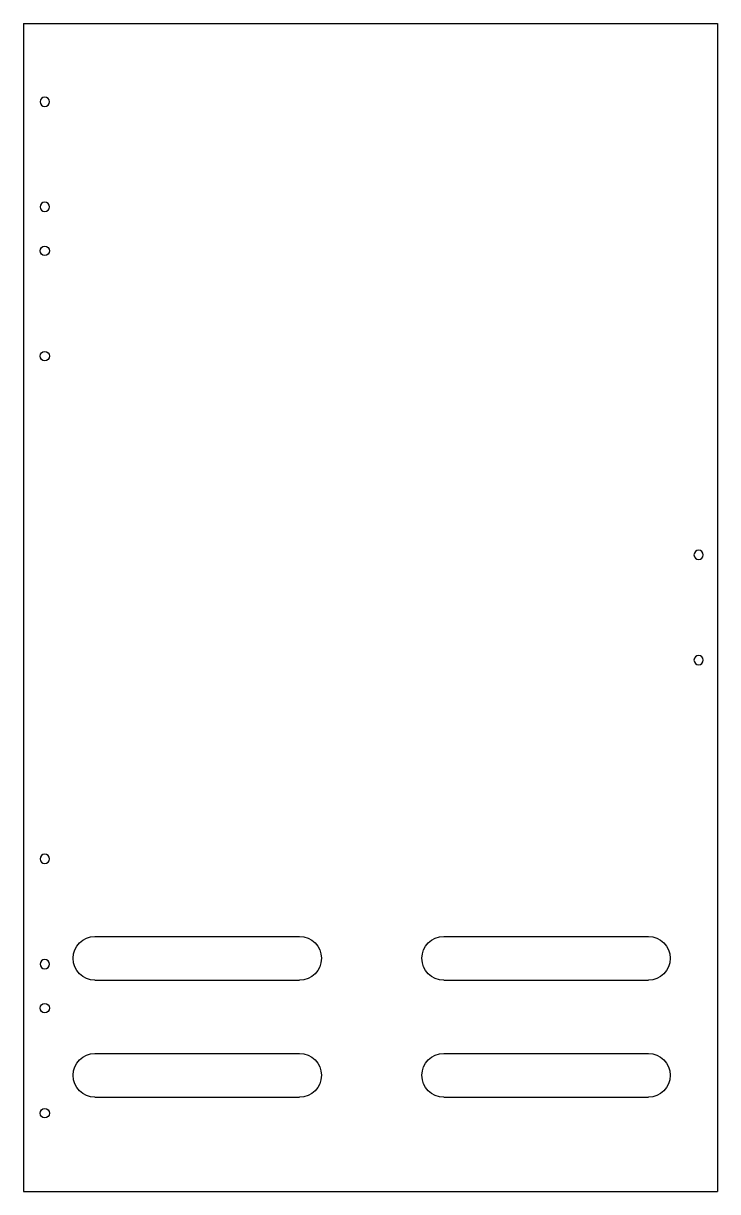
# Model space of a CAD drawing. Extents: x -485 to -247, y 15 to 415.
import ezdxf

# ---------------------------------------------------------------- set-up
doc = ezdxf.new("R2010")
doc.units = 0
doc.header["$MEASUREMENT"] = 0
doc.layers.add('VISIBLE', color=7, linetype='CONTINUOUS')

msp = doc.modelspace()

# ---------------------------------------------------------------- linework, layer by layer
at = {"layer": 'VISIBLE'}
for p, q in [((-484.8, 414.8, -309.5), (-484.8, 15.2, -309.5)), ((-484.8, 414.8, -309.5), (-247.25, 414.8, -309.5)), ((-247.25, 414.8, -309.5), (-247.25, 15.2, -309.5)), ((-460.3125, 102.5, -309.5), (-390.3125, 102.5, -309.5)), ((-340.9375, 102.5, -309.5), (-270.9375, 102.5, -309.5)), ((-460.3125, 87.5, -309.5), (-390.3125, 87.5, -309.5)), ((-340.9375, 87.5, -309.5), (-270.9375, 87.5, -309.5)), ((-460.3125, 62.5, -309.5), (-390.3125, 62.5, -309.5)), ((-340.9375, 62.5, -309.5), (-270.9375, 62.5, -309.5)), ((-460.3125, 47.5, -309.5), (-390.3125, 47.5, -309.5)), ((-340.9375, 47.5, -309.5), (-270.9375, 47.5, -309.5)), ((-484.8, 15.2, -309.5), (-247.25, 15.2, -309.5))]:
    msp.add_line(p, q, dxfattribs=at)
at = {"layer": 'VISIBLE', "extrusion": (0, 0, -1)}
for centre in [(477.5, 388, 309.5), (477.5, 352, 309.5), (253.75, 233, 309.5), (253.75, 197, 309.5), (477.5, 129, 309.5), (477.5, 93, 309.5)]:
    msp.add_circle(centre, 1.6, dxfattribs=at)
at = {"layer": 'VISIBLE'}
for centre in [(-477.5, 337, -309.5), (-477.5, 301, -309.5), (-477.5, 78, -309.5), (-477.5, 42, -309.5)]:
    msp.add_circle(centre, 1.6, dxfattribs=at)
at = {"layer": 'VISIBLE', "extrusion": (0, 0, -1)}
for centre, start, end in [((460.3125, 95, 309.5), 270, 90), ((390.3125, 95, 309.5), 90, 270), ((340.9375, 95, 309.5), 270, 90), ((270.9375, 95, 309.5), 90, 270), ((460.3125, 55, 309.5), 270, 90), ((390.3125, 55, 309.5), 90, 270), ((340.9375, 55, 309.5), 270, 90), ((270.9375, 55, 309.5), 90, 270)]:
    msp.add_arc(centre, 7.5, start, end, dxfattribs=at)

doc.saveas('drawing.dxf')
